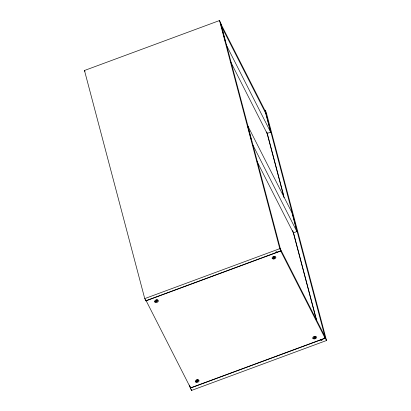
<?xml version="1.0" encoding="UTF-8"?>
<svg xmlns="http://www.w3.org/2000/svg" width="411" height="411" viewBox="0 0 411 411"><rect width="100%" height="100%" fill="white"/><g stroke="black" fill="none" stroke-linecap="round" stroke-linejoin="round"><path stroke-width="0.62" d="M84.476 70.492L219.505 20.55L220.671 22.846L280.944 250.962L145.915 300.903L144.749 298.607L84.476 70.492L84.943 71.406M265.619 113.112L221.205 25.857L220.481 23.119L264.895 110.369L270.644 132.121L267.088 133.436L230.222 61.008M247.771 125.864L291.892 212.544L296.912 231.557L293.362 232.867L257.075 161.585M144.749 298.607L279.773 248.665L280.944 250.962M146.706 300.41L280.656 250.869L325.07 338.119L190.519 387.881L146.105 300.631M190.329 388.154L325.353 338.217L326.524 340.508L191.495 390.45L190.329 388.154L189.512 385.056M273.536 256.5L274.959 256.443M156.041 299.958L157.464 299.902M314.21 336.404L315.633 336.347M196.715 379.862L198.133 379.805M272.18 258.272L272.365 258.56M312.853 338.176L313.033 338.469M154.685 301.731L154.87 302.018M195.359 381.634L195.538 381.922M226.23 44.866L270.644 132.121M252.503 144.302L296.912 231.557M280.225 248.696L324.346 335.376L325.07 338.119M277.153 252.364L276.762 251.599L276.053 251.861L276.444 252.626M321.561 339.614L321.952 340.38L321.243 340.647L320.852 339.882M326.524 340.508L266.251 112.393L265.085 110.097L325.353 338.217M267.088 132.722L283.79 195.949M293.336 232.138L316.28 318.977M266.698 131.957L284.058 197.665M292.74 230.52L316.485 320.4M221.37 26.474L221.853 28.313M222.181 29.535L223.476 34.442M223.8 35.67L225.582 42.415M247.643 125.905L248.126 127.749M248.938 130.811L249.426 132.65M249.749 133.878L250.232 135.717M250.556 136.945L251.856 141.852M280.076 248.676L280.656 250.869M219.505 20.55L279.773 248.665M191.172 389.212L191.495 390.45M190.226 386.787L190.519 387.881M145.592 299.66L145.915 300.903M156.391 300.374L155.913 300.549L156.19 301.088L155.358 301.391L155.512 301.7L156.344 301.391L156.617 301.931L157.094 301.756L156.817 301.217L157.649 300.909L157.495 300.6L156.663 300.909L156.391 300.374M273.885 256.916L273.413 257.091L273.685 257.63L272.853 257.938L273.007 258.247L273.839 257.938L274.111 258.473L274.589 258.298L274.317 257.759L275.144 257.456L274.99 257.147L274.158 257.456L273.885 256.916M197.059 380.278L196.586 380.452L196.859 380.992L196.026 381.295L196.186 381.603L197.018 381.295L197.29 381.834L197.763 381.66L197.491 381.12L198.323 380.812L198.164 380.509L197.337 380.812L197.059 380.278M314.559 336.82L314.081 336.999L314.353 337.534L313.526 337.842L313.68 338.15L314.513 337.842L314.785 338.376L315.258 338.202L314.985 337.667L315.818 337.359L315.663 337.051L314.831 337.359L314.559 336.82M273.336 259.007A1.916 1.279 -14.8 0 0 275.853 257.224A1.916 1.279 -14.8 0 0 272.806 256.854A1.916 1.279 -14.8 0 0 273.336 259.007M314.004 338.911A1.916 1.279 -14.8 0 0 316.527 337.128A1.916 1.279 -14.8 0 0 313.48 336.758A1.916 1.279 -14.8 0 0 314.004 338.911M155.836 302.465A1.916 1.279 -14.8 0 0 158.358 300.677A1.916 1.279 -14.8 0 0 155.312 300.313A1.916 1.279 -14.8 0 0 155.836 302.465M196.509 382.369A1.916 1.279 -14.8 0 0 199.032 380.581A1.916 1.279 -14.8 0 0 195.985 380.216A1.916 1.279 -14.8 0 0 196.509 382.369"/></g></svg>
